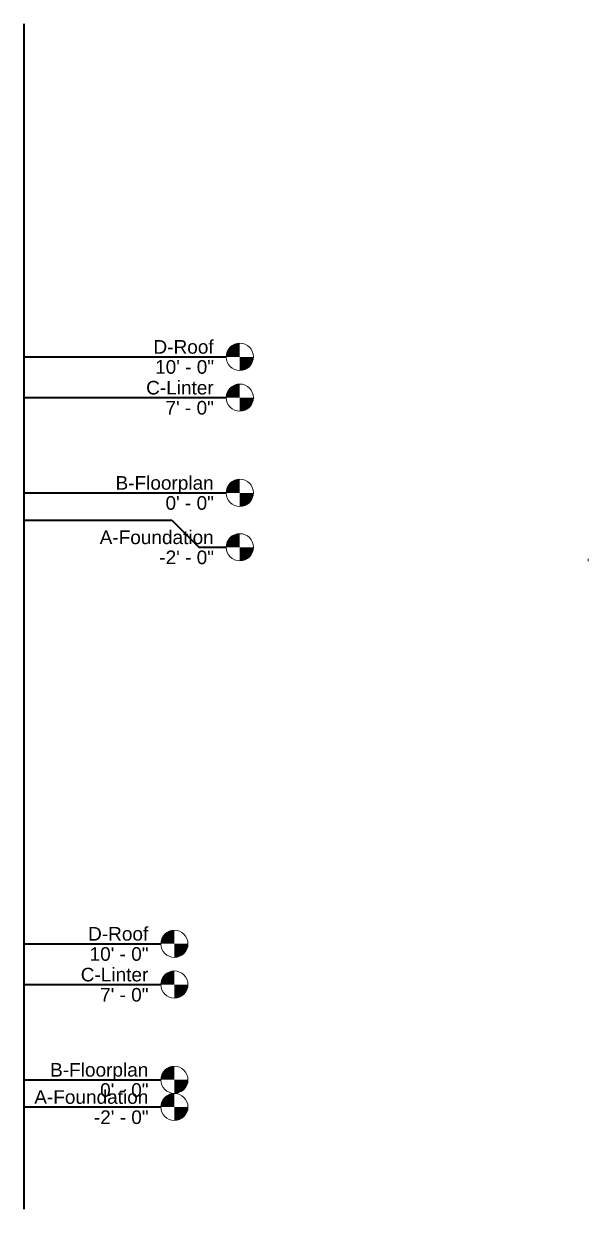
# Model space of a CAD drawing. Header units: inches. Extents: x 8351 to 42256, y 21052 to 33437.
# Drawn here: x 25808 to 26307, y 23654 to 24700 of the extents above; entities that cross this region are included whole.
import ezdxf

# ---------------------------------------------------------------- set-up
doc = ezdxf.new("R2010")
doc.units = ezdxf.units.IN
doc.header["$MEASUREMENT"] = 0
for name, color, linetype, lineweight in [('A-FLOR', 192, 'Continuous', 13), ('A-FLOR-LEVL', 51, 'Continuous', 9), ('A-WALL', 7, 'Continuous', 35)]:
    doc.layers.add(name, color=color, linetype=linetype, lineweight=lineweight)
doc.styles.add('Arial', font='arial.ttf', dxfattribs={"height": 9})

# ---------------------------------------------------------------- blocks, each defined once
blk = doc.blocks.new('Level - Level Head - Circle-50818-South')
at = {"layer": 'A-FLOR-LEVL'}
h = blk.add_hatch(color=256, dxfattribs=at)
edge = h.paths.add_edge_path(flags=0)
edge.add_line((930.4, 0), (918.4, 0))
edge.add_arc((930.4, 0), 12, 90, 180, ccw=False)
edge.add_line((930.4, 12), (930.4, 0))
h = blk.add_hatch(color=256, dxfattribs=at)
edge = h.paths.add_edge_path(flags=0)
edge.add_line((930.4, -12), (930.4, 0))
edge.add_line((930.4, 0), (942.4, 0))
edge.add_arc((930.4, 0), 12, 270, 360, ccw=False)
blk.add_circle((930.4, 0), 12, dxfattribs=at)
blk = doc.blocks.new('Level - Level Head - Circle-50818-West')
at = {"layer": 'A-FLOR-LEVL'}
h = blk.add_hatch(color=256, dxfattribs=at)
edge = h.paths.add_edge_path(flags=0)
edge.add_line((767.4, 0), (755.4, 0))
edge.add_arc((767.4, 0), 12, 90, 180, ccw=False)
edge.add_line((767.4, 12), (767.4, 0))
h = blk.add_hatch(color=256, dxfattribs=at)
edge = h.paths.add_edge_path(flags=0)
edge.add_line((767.4, -12), (767.4, 0))
edge.add_line((767.4, 0), (779.4, 0))
edge.add_arc((767.4, 0), 12, 270, 360, ccw=False)
blk.add_circle((767.4, 0), 12, dxfattribs=at)

msp = doc.modelspace()

# ---------------------------------------------------------------- linework, layer by layer
at = {"layer": 'A-FLOR'}
msp.add_line((26306.5, 24225.9), (26306.5, 24227.9), dxfattribs=at)
at = {"layer": 'A-WALL'}
for p, q in [((25808.4, 24700.1), (25808.4, 23767.6)), ((25808.4, 24406.2), (25987, 24406.2)), ((25808.4, 24370.2), (25987, 24370.2)), ((25808.4, 24286.2), (25987, 24286.2)), ((25808.4, 24262.2), (25939, 24262.2)), ((25939, 24262.2), (25963, 24238.2)), ((25963, 24238.2), (25987, 24238.2)), ((25808.4, 23923.9), (25808.4, 23654.2)), ((25808.4, 23888.4), (25929.3, 23888.4)), ((25808.4, 23852.4), (25929.3, 23852.4)), ((25808.4, 23768.4), (25929.3, 23768.4)), ((25808.4, 23744.4), (25929.3, 23744.4))]:
    msp.add_line(p, q, dxfattribs=at)

# ---------------------------------------------------------------- block references
for name, p in [('Level - Level Head - Circle-50818-South', (25068.6, 24406.2)), ('Level - Level Head - Circle-50818-South', (25068.6, 24370.2)), ('Level - Level Head - Circle-50818-South', (25068.6, 24286.2)), ('Level - Level Head - Circle-50818-South', (25068.6, 24238.2)), ('Level - Level Head - Circle-50818-West', (25173.9, 23888.4)), ('Level - Level Head - Circle-50818-West', (25173.9, 23852.4)), ('Level - Level Head - Circle-50818-West', (25173.9, 23768.4)), ('Level - Level Head - Circle-50818-West', (25173.9, 23744.4))]:
    msp.add_blockref(name, p, dxfattribs=at)

# ---------------------------------------------------------------- texts
at = {"layer": 'A-WALL', "char_height": 12, "attachment_point": 1, "style": 'Arial'}
for s, insert, width in [('D-Roof', (25922.9, 24421), 63.933), ('10\' - 0"', (25924.3, 24403.3), 63.024), ('C-Linter', (25916.4, 24385), 71.811), ('7\' - 0"', (25933.5, 24367.3), 51.813), ('B-Floorplan', (25889.4, 24301), 104.535), ('0\' - 0"', (25933.5, 24283.3), 51.813), ('A-Foundation', (25875.4, 24253), 121.503), ('-2\' - 0"', (25928, 24235.3), 58.479), ('D-Roof', (25865.2, 23903.2), 63.933), ('10\' - 0"', (25866.5, 23885.4), 63.024), ('C-Linter', (25858.7, 23867.2), 71.811), ('7\' - 0"', (25875.8, 23849.4), 51.813), ('B-Floorplan', (25831.7, 23783.2), 104.535), ('0\' - 0"', (25875.8, 23765.4), 51.813), ('A-Foundation', (25817.7, 23759.2), 121.503), ('-2\' - 0"', (25870.3, 23741.4), 58.479)]:
    msp.add_mtext(s, dxfattribs=dict(at, insert=insert, width=width))

doc.saveas('drawing.dxf')
